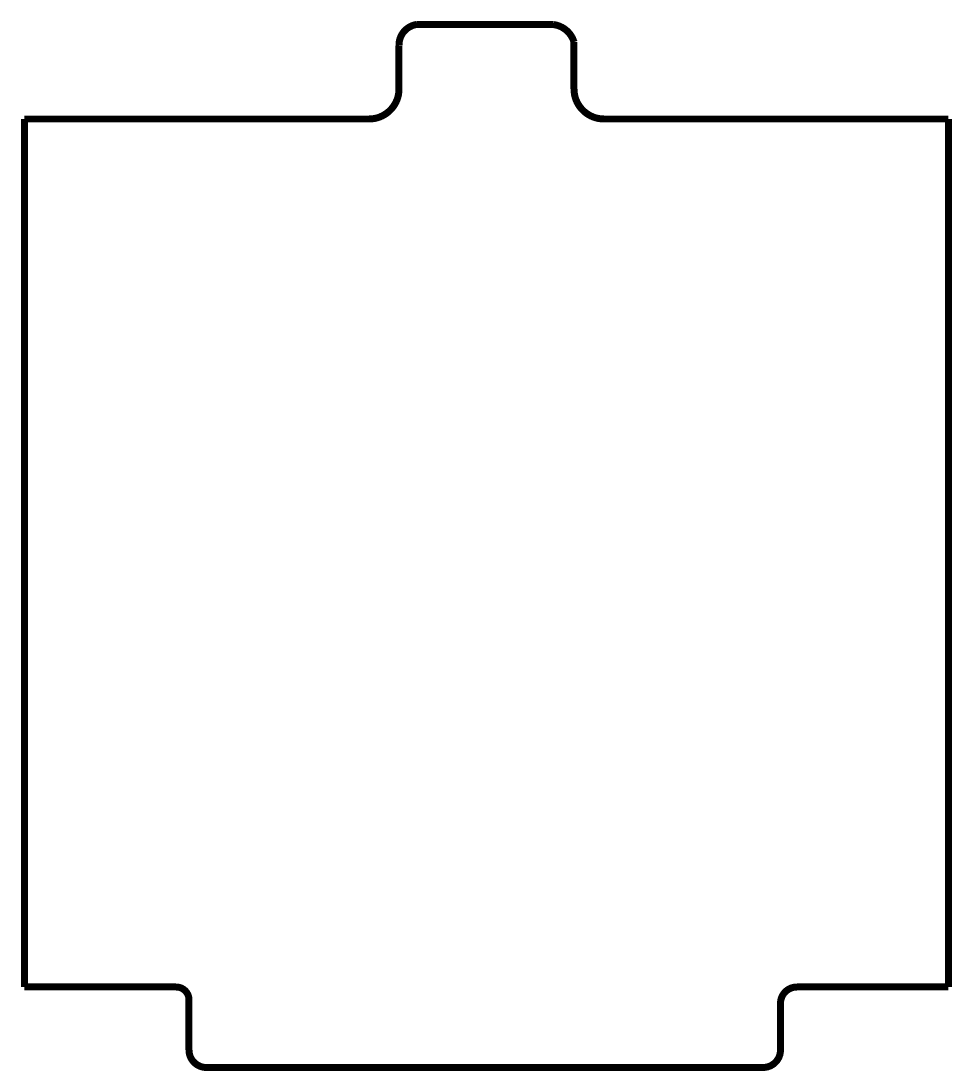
# Model space of a CAD drawing. Header units: millimetres. Extents: x -0.1 to 33.7, y -34.5 to 3.6.
import ezdxf

# ---------------------------------------------------------------- set-up
doc = ezdxf.new("R2010")
doc.units = ezdxf.units.MM
doc.layers.add('Board Outline Layer', color=7, linetype='Continuous', true_color=0xff00ff)

msp = doc.modelspace()

# ---------------------------------------------------------------- linework, layer by layer
at = {"layer": 'Board Outline Layer', "const_width": 0.254}
for points in [[(12.5, 0, 0.414214), (13.589, 1.089), (13.589, 1.27), (13.589, 2.54), (13.589, 2.667, -0.375009), (14.224, 3.429), (19.177, 3.429, -0.30001), (19.939, 2.794), (19.939, 1.089, 0.414214), (21.028, 0)], [(5.5, -31.496, -0.414214), (5.969, -31.965), (5.969, -33.782, 0.414214), (6.604, -34.417), (26.67, -34.417), (26.797, -34.417, 0.414214), (27.432, -33.782), (27.432, -32.092, -0.414214), (28.028, -31.496)]]:
    msp.add_lwpolyline(points, format="xyb", dxfattribs=at)
for points in [[(0, 0), (0, -31.496)], [(12.5, 0), (0, 0)], [(33.528, 0), (21.028, 0)], [(33.528, -31.496), (33.528, 0)], [(0, -31.496), (5.5, -31.496)], [(28.028, -31.496), (33.528, -31.496)]]:
    msp.add_lwpolyline(points, dxfattribs=at)

doc.saveas('drawing.dxf')
